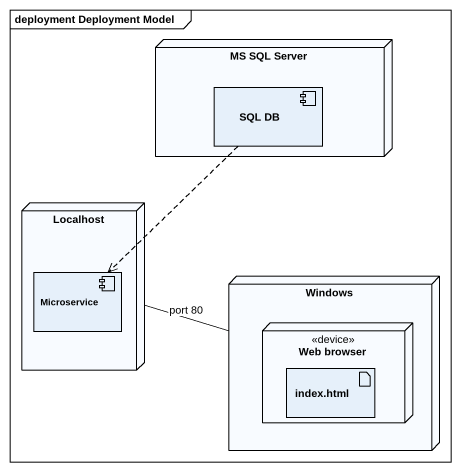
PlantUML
@startuml
mainframe deployment Deployment Model
node "MS SQL Server" as MS_SQL_Server {
  component "SQL DB" as SQL_DB
}
node Localhost {
  component Microservice
}
node Windows {
  node "Web browser" as Web_browser <<device>> {
    artifact "index.html" as index_html
  }
}
SQL_DB ..> Microservice
Localhost -right- Windows : port 80
@enduml
